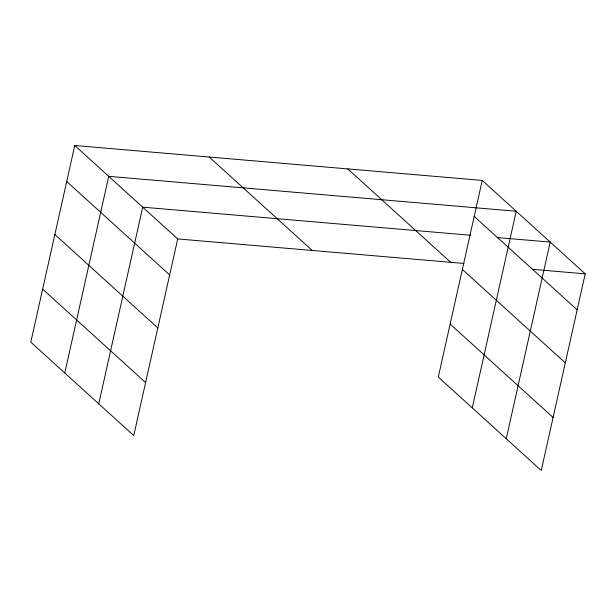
<?xml version="1.0" encoding="UTF-8"?>
<svg xmlns="http://www.w3.org/2000/svg" width="616" height="616" viewBox="0 0 616 616"><rect width="100%" height="100%" fill="white"/><g stroke="black" fill="none" stroke-linecap="round" stroke-linejoin="round"><path stroke-width="0.92" d="M74.752 145.507L30.8 342.157L133.749 435.574L177.708 238.931L74.752 145.507L482.251 180.426L585.2 273.843L541.248 470.493L438.292 377.069L482.251 180.426M64.772 372.98L108.732 176.338L516.223 211.25L472.264 407.9M98.745 403.811L142.704 207.169L470.647 235.266M506.244 438.731L550.196 242.08L497.166 237.537M177.708 238.931L463.987 263.463M532.17 269.3L585.2 273.843M474.205 216.424L577.154 309.84M462.354 269.438L565.303 362.855M347.778 168.899L450.727 262.324M450.142 324.055L553.091 417.479M209.224 157.034L312.181 250.45M66.705 181.504L169.662 274.929M54.863 234.519L157.811 327.943M42.65 289.143L145.599 382.559"/></g></svg>
